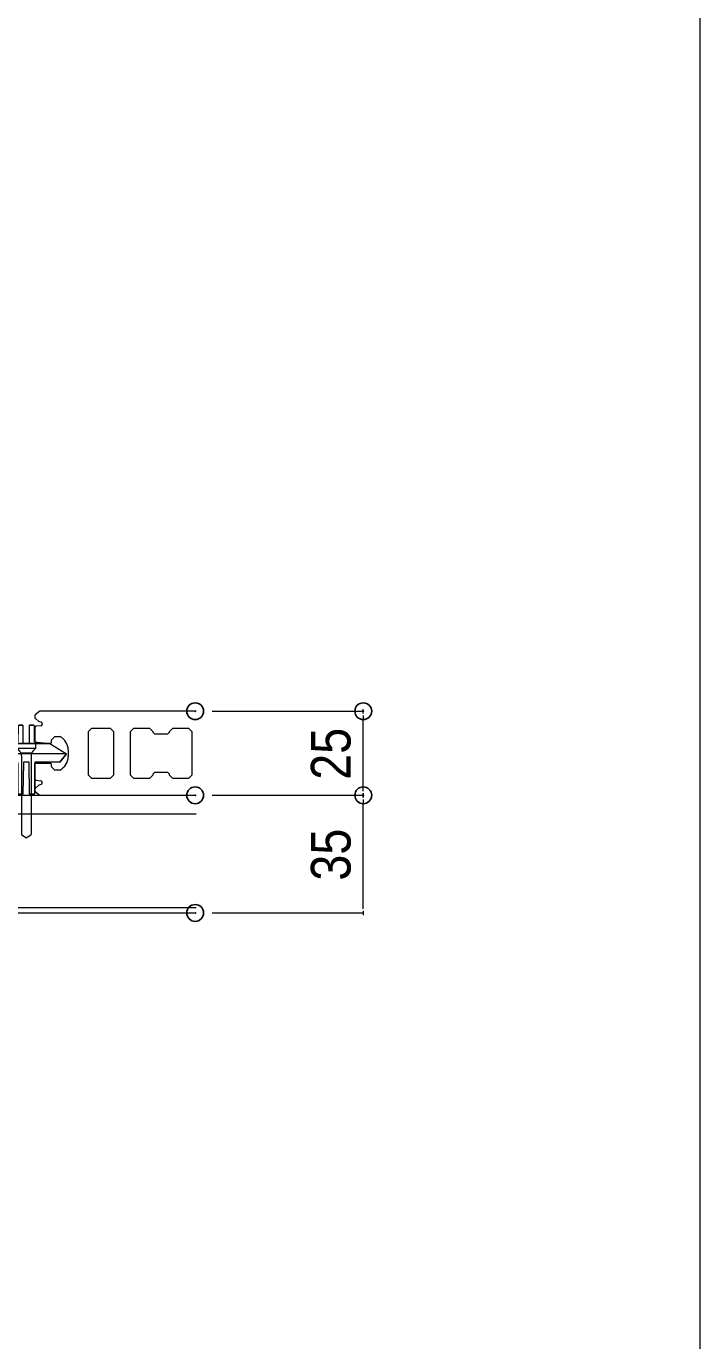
# Model space of a CAD drawing. Units: millimetres, scale not verified. Extents: x -450 to 450, y -136 to 136.
# Drawn here: x -90.1 to -50, y -19.9 to 58.3 of the extents above; entities that cross this region are included whole.
import ezdxf
from ezdxf.enums import TextEntityAlignment as Align

# ---------------------------------------------------------------- set-up
doc = ezdxf.new("R2010")
doc.units = ezdxf.units.MM
doc.header["$LTSCALE"] = 2
doc.header["$PDMODE"] = 32
doc.header["$PDSIZE"] = 1
for name, color, linetype, lineweight in [('0-0_一般', 4, 'Continuous', 9), ('0-1_デッキ', 4, 'Continuous', 9), ('0-3_根太', 4, 'Continuous', 9), ('0-8_WQCS', 4, 'Continuous', 9), ('0-9_寸法', 7, 'Continuous', 9), ('0-A_0', 2, 'Continuous', 9)]:
    doc.layers.add(name, color=color, linetype=linetype, lineweight=lineweight)
doc.layers.add('0-B_Defpoints', color=7, linetype='Continuous')
doc.styles.add('ＭＳ Ｐゴシック', font='')
doc.styles.get('ＭＳ Ｐゴシック').set_extended_font_data('MS PGothic')

# ---------------------------------------------------------------- blocks, each defined once
blk = doc.blocks.new('グループ-6-1')
at = {"layer": '0-3_根太'}
for p, q in [((5319.36, -4909.65), (6721.36, -4909.65)), ((5319.36, -4920.65), (6721.36, -4920.65)), ((5319.36, -4976.45), (6721.36, -4976.45)), ((5319.36, -4979.65), (6721.36, -4979.65))]:
    blk.add_line(p, q, dxfattribs=at)
blk = doc.blocks.new('グループ-102-1')
at = {"layer": '0-8_WQCS'}
for p, q in [((6615.55, -4868.48), (6615.38, -4877.93)), ((6618.36, -4867.89), (6616.15, -4867.89)), ((6618.36, -4867.89), (6618.36, -4868.47)), ((6618.36, -4868.47), (6618.36, -4877.92)), ((6622.36, -4868.47), (6622.36, -4867.89)), ((6624.58, -4867.89), (6622.36, -4867.89)), ((6622.36, -4877.92), (6622.36, -4868.47)), ((6625.35, -4877.93), (6625.18, -4868.48)), ((6606.36, -4878.89), (6634.36, -4878.89)), ((6644.36, -4884.89), (6596.36, -4884.89)), ((6640.36, -4889.89), (6644.36, -4884.89)), ((6615.36, -4890.83), (6615.36, -4908.29)), ((6618.68, -4890.85), (6618.37, -4908.31)), ((6622.35, -4908.31), (6622.05, -4890.85)), ((6625.36, -4908.29), (6625.36, -4890.83)), ((6615.96, -4908.89), (6618.36, -4908.89)), ((6618.37, -4908.31), (6618.36, -4908.89)), ((6622.36, -4908.89), (6622.35, -4908.31)), ((6622.36, -4908.89), (6624.76, -4908.89))]:
    blk.add_line(p, q, dxfattribs=at)
blk.add_lwpolyline([(6596.36, -4878.89), (6600.36, -4882.89), (6606.36, -4878.89), (6615.38, -4877.89), (6615.55, -4868.48), (6616.15, -4867.89), (6618.36, -4867.89), (6618.36, -4878.89), (6622.36, -4878.89), (6622.36, -4867.89), (6624.58, -4867.89), (6625.18, -4868.48), (6625.35, -4877.89), (6634.36, -4878.89), (6644.36, -4884.89), (6640.25, -4889.89), (6625.36, -4889.89), (6625.36, -4908.29), (6624.76, -4908.89), (6622.36, -4908.89), (6622.03, -4889.89), (6618.7, -4889.89), (6618.36, -4908.89), (6615.96, -4908.89), (6615.36, -4908.29), (6615.36, -4889.89), (6598.36, -4889.89), (6596.36, -4887.89)], close=True, dxfattribs=at)
for centre, start, end in [((6616.15, -4868.49), 90, 179), ((6624.58, -4868.49), 1, 90), ((6615.96, -4908.29), 180, 270), ((6624.76, -4908.29), 270, 0)]:
    blk.add_arc(centre, 0.6, start, end, dxfattribs=at)
blk = doc.blocks.new('グループ-103-1')
at = {"layer": '0-8_WQCS'}
for p, q in [((6625.86, -4878.89), (6625.86, -4881.89)), ((6625.86, -4881.89), (6614.86, -4881.89)), ((6614.86, -4881.89), (6616.37, -4883.39)), ((6623.18, -4884.57), (6617.54, -4884.57)), ((6617.54, -4886.22), (6617.54, -4933.08)), ((6623.18, -4886.22), (6623.18, -4933.08)), ((6625.86, -4881.89), (6624.35, -4883.39)), ((6617.54, -4933.08), (6620, -4934.81)), ((6620, -4934.81), (6620.36, -4934.89))]:
    blk.add_line(p, q, dxfattribs=at)
for points in [[(6625.86, -4878.89), (6614.86, -4878.89), (6614.86, -4881.89)], [(6620.36, -4934.89), (6620.72, -4934.81), (6623.18, -4933.08)]]:
    blk.add_lwpolyline(points, dxfattribs=at)
for centre, start, end in [((6613.54, -4886.22), 0, 45), ((6627.18, -4886.22), 135, 180)]:
    blk.add_arc(centre, 4, start, end, dxfattribs=at)
blk = doc.blocks.new('グループ-104-1')
at = {"layer": '0-8_WQCS'}
for name in ['グループ-102-1', 'グループ-103-1']:
    blk.add_blockref(name, (0, 0), dxfattribs=at)
blk = doc.blocks.new('グループ-105-1')
at = {"layer": '0-1_デッキ'}
for p, q in [((6625.36, -4862.63), (6625.36, -4863.17)), ((6625.36, -4862.63), (6625.36, -4863.17)), ((6628.36, -4859.65), (6625.73, -4861.85)), ((6628.36, -4859.65), (6625.73, -4861.85)), ((6625.75, -4863.96), (6627.71, -4865.53)), ((6625.75, -4863.96), (6627.71, -4865.53)), ((6721.36, -4859.65), (6628.36, -4859.65)), ((6721.36, -4859.65), (6628.36, -4859.65)), ((6625.36, -4869.58), (6625.36, -4878.15)), ((6625.36, -4869.58), (6625.36, -4878.15)), ((6628.94, -4868.34), (6626.29, -4868.57)), ((6628.94, -4868.34), (6626.29, -4868.57)), ((6628.05, -4865.71), (6629.14, -4866.04)), ((6628.05, -4865.71), (6629.14, -4866.04)), ((6629.86, -4867.01), (6629.86, -4867.32)), ((6629.86, -4867.01), (6629.86, -4867.32)), ((6657.34, -4871.66), (6659.34, -4869.66)), ((6657.34, -4871.66), (6659.34, -4869.66)), ((6657.34, -4897.65), (6657.34, -4871.66)), ((6657.34, -4897.65), (6657.34, -4871.66)), ((6659.34, -4869.66), (6670.34, -4869.65)), ((6659.34, -4869.66), (6670.34, -4869.65)), ((6670.34, -4869.65), (6672.34, -4871.65)), ((6670.34, -4869.65), (6672.34, -4871.65)), ((6672.34, -4871.65), (6672.34, -4897.65)), ((6672.34, -4871.65), (6672.34, -4897.65)), ((6682.34, -4871.65), (6684.34, -4869.65)), ((6682.34, -4871.65), (6684.34, -4869.65)), ((6682.34, -4897.65), (6682.34, -4871.65)), ((6682.34, -4897.65), (6682.34, -4871.65)), ((6684.34, -4869.65), (6693.59, -4869.65)), ((6684.34, -4869.65), (6693.59, -4869.65)), ((6693.59, -4869.65), (6695.59, -4871.65)), ((6693.59, -4869.65), (6695.59, -4871.65)), ((6695.59, -4871.65), (6695.59, -4872.15)), ((6695.59, -4871.65), (6695.59, -4872.15)), ((6695.59, -4872.15), (6696.59, -4873.15)), ((6695.59, -4872.15), (6696.59, -4873.15)), ((6704.59, -4873.15), (6705.59, -4872.15)), ((6704.59, -4873.15), (6705.59, -4872.15)), ((6705.59, -4871.65), (6707.59, -4869.65)), ((6705.59, -4871.65), (6707.59, -4869.65)), ((6705.59, -4872.15), (6705.59, -4871.65)), ((6705.59, -4872.15), (6705.59, -4871.65)), ((6707.59, -4869.65), (6716.84, -4869.65)), ((6707.59, -4869.65), (6716.84, -4869.65)), ((6716.84, -4869.65), (6718.84, -4871.65)), ((6716.84, -4869.65), (6718.84, -4871.65)), ((6718.84, -4871.65), (6718.84, -4897.65)), ((6718.84, -4871.65), (6718.84, -4897.65)), ((6625.36, -4878.15), (6625.86, -4878.65)), ((6625.36, -4878.15), (6625.86, -4878.65)), ((6625.86, -4878.65), (6634.86, -4878.65)), ((6625.86, -4878.65), (6634.86, -4878.65)), ((6634.86, -4878.65), (6635.36, -4878.15)), ((6634.86, -4878.65), (6635.36, -4878.15)), ((6635.36, -4876.65), (6637.36, -4874.65)), ((6635.36, -4876.65), (6637.36, -4874.65)), ((6635.36, -4878.15), (6635.36, -4876.65)), ((6635.36, -4878.15), (6635.36, -4876.65)), ((6637.36, -4874.65), (6640.36, -4874.65)), ((6637.36, -4874.65), (6640.36, -4874.65)), ((6696.59, -4873.15), (6704.59, -4873.15)), ((6696.59, -4873.15), (6704.59, -4873.15)), ((6645.36, -4882.65), (6645.36, -4886.65)), ((6645.36, -4882.65), (6645.36, -4886.65)), ((6625.86, -4890.65), (6625.36, -4891.15)), ((6625.86, -4890.65), (6625.36, -4891.15)), ((6625.36, -4891.15), (6625.36, -4899.72)), ((6625.36, -4891.15), (6625.36, -4899.72)), ((6634.86, -4890.65), (6625.86, -4890.65)), ((6634.86, -4890.65), (6625.86, -4890.65)), ((6635.36, -4891.15), (6634.86, -4890.65)), ((6635.36, -4891.15), (6634.86, -4890.65)), ((6635.36, -4892.65), (6635.36, -4891.15)), ((6635.36, -4892.65), (6635.36, -4891.15)), ((6637.36, -4894.65), (6635.36, -4892.65)), ((6637.36, -4894.65), (6635.36, -4892.65)), ((6640.36, -4894.65), (6637.36, -4894.65)), ((6640.36, -4894.65), (6637.36, -4894.65)), ((6626.29, -4900.74), (6628.94, -4900.97)), ((6626.29, -4900.74), (6628.94, -4900.97)), ((6629.14, -4903.27), (6628.05, -4903.6)), ((6629.14, -4903.27), (6628.05, -4903.6)), ((6629.86, -4901.98), (6629.86, -4902.3)), ((6629.86, -4901.98), (6629.86, -4902.3)), ((6659.34, -4899.65), (6657.34, -4897.65)), ((6659.34, -4899.65), (6657.34, -4897.65)), ((6670.34, -4899.65), (6659.34, -4899.65)), ((6670.34, -4899.65), (6659.34, -4899.65)), ((6672.34, -4897.65), (6670.34, -4899.65)), ((6672.34, -4897.65), (6670.34, -4899.65)), ((6684.34, -4899.65), (6682.34, -4897.65)), ((6684.34, -4899.65), (6682.34, -4897.65)), ((6693.59, -4899.65), (6684.34, -4899.65)), ((6693.59, -4899.65), (6684.34, -4899.65)), ((6695.59, -4897.65), (6693.59, -4899.65)), ((6695.59, -4897.65), (6693.59, -4899.65)), ((6696.59, -4896.15), (6695.59, -4897.15)), ((6696.59, -4896.15), (6695.59, -4897.15)), ((6695.59, -4897.15), (6695.59, -4897.65)), ((6695.59, -4897.15), (6695.59, -4897.65)), ((6704.59, -4896.15), (6696.59, -4896.15)), ((6704.59, -4896.15), (6696.59, -4896.15)), ((6705.59, -4897.15), (6704.59, -4896.15)), ((6705.59, -4897.15), (6704.59, -4896.15)), ((6705.59, -4897.65), (6705.59, -4897.15)), ((6705.59, -4897.65), (6705.59, -4897.15)), ((6707.59, -4899.65), (6705.59, -4897.65)), ((6707.59, -4899.65), (6705.59, -4897.65)), ((6716.84, -4899.65), (6707.59, -4899.65)), ((6716.84, -4899.65), (6707.59, -4899.65)), ((6718.84, -4897.65), (6716.84, -4899.65)), ((6718.84, -4897.65), (6716.84, -4899.65)), ((6625.36, -4906.14), (6625.36, -4906.68)), ((6625.36, -4906.14), (6625.36, -4906.68)), ((6625.73, -4907.46), (6628.36, -4909.65)), ((6625.73, -4907.46), (6628.36, -4909.65)), ((6627.71, -4903.78), (6625.75, -4905.35)), ((6627.71, -4903.78), (6625.75, -4905.35)), ((6628.36, -4909.65), (6721.36, -4909.65)), ((6628.36, -4909.65), (6721.36, -4909.65))]:
    blk.add_line(p, q, dxfattribs=at)
for centre, radius, start, end in [((6626.38, -4862.63), 1.02, 129.80557, 180), ((6626.38, -4862.63), 1.02, 129.80557, 180), ((6626.38, -4863.17), 1.02, 180, 231.34019), ((6626.38, -4863.17), 1.02, 180, 231.34019), ((6626.38, -4869.58), 1.02, 95.07961, 180), ((6626.38, -4869.58), 1.02, 95.07961, 180), ((6628.34, -4864.74), 1.02, 231.34019, 253.30076), ((6628.34, -4864.74), 1.02, 231.34019, 253.30076), ((6628.85, -4867.32), 1.02, 275.07961, 0), ((6628.85, -4867.32), 1.02, 275.07961, 0), ((6628.85, -4867.01), 1.02, 0, 73.30076), ((6628.85, -4867.01), 1.02, 0, 73.30076), ((6635.95, -4882.98), 9.42, 1.96794, 62.04932), ((6635.95, -4882.98), 9.42, 1.96794, 62.04932), ((6635.95, -4886.33), 9.42, 297.95068, 358.03206), ((6635.95, -4886.33), 9.42, 297.95068, 358.03206), ((6626.38, -4899.72), 1.02, 180, 264.92039), ((6626.38, -4899.72), 1.02, 180, 264.92039), ((6628.34, -4904.57), 1.02, 106.69924, 128.65981), ((6628.34, -4904.57), 1.02, 106.69924, 128.65981), ((6628.85, -4901.98), 1.02, 0, 84.92039), ((6628.85, -4901.98), 1.02, 0, 84.92039), ((6628.85, -4902.3), 1.02, 286.69924, 0), ((6628.85, -4902.3), 1.02, 286.69924, 0), ((6626.38, -4906.14), 1.02, 128.65981, 180), ((6626.38, -4906.14), 1.02, 128.65981, 180), ((6626.38, -4906.68), 1.02, 180, 230.19443), ((6626.38, -4906.68), 1.02, 180, 230.19443)]:
    blk.add_arc(centre, radius, start, end, dxfattribs=at)
blk = doc.blocks.new('_DOT')
at = {"layer": '0-A_0', "color": 7}
for p, q in [((-1, 0), (-2, 0)), ((-0.5, 0), (0.5, 0))]:
    blk.add_line(p, q, dxfattribs=at)

msp = doc.modelspace()

# ---------------------------------------------------------------- linework, layer by layer
at = {"layer": '0-0_一般', "color": 5}
msp.add_lwpolyline([(-450, 136.5), (-50, 136.5), (-50, -123.5), (-450, -123.5)], close=True, dxfattribs=at)
at = {"layer": '0-9_寸法'}
for p, q in [((-79.019, 17.535), (-70.019, 17.535)), ((-70.019, 13.035), (-70.019, 17.034)), ((-79.019, 12.535), (-70.019, 12.535)), ((-79.019, 12.535), (-70.019, 12.535)), ((-70.019, 6.035), (-70.019, 12.034)), ((-79.019, 5.535), (-70.019, 5.535))]:
    msp.add_line(p, q, dxfattribs=at)
at = {"layer": '0-B_Defpoints'}
for p in [(-80.019, 17.535), (-70.019, 17.535), (-80.019, 12.535), (-70.019, 12.535), (-80.019, 5.535)]:
    msp.add_point(p, dxfattribs=at)

# ---------------------------------------------------------------- block references
at = {"layer": '0-1_デッキ', "xscale": 0.1, "yscale": 0.1}
msp.add_blockref('グループ-105-1', (-752.107, 503.5), dxfattribs=at)
at = {"layer": '0-3_根太', "xscale": 0.1, "yscale": 0.1}
msp.add_blockref('グループ-6-1', (-752.107, 503.5), dxfattribs=at)
at = {"layer": '0-8_WQCS', "xscale": 0.1, "yscale": 0.1}
msp.add_blockref('グループ-104-1', (-752.107, 503.5), dxfattribs=at)
at = {"layer": '0-9_寸法', "xscale": 0.2503723, "yscale": 0.2503723}
for p, rotation in [((-70.019, 17.535), 90), ((-70.019, 12.535), 270), ((-70.019, 12.535), 90), ((-70.019, 5.535), 270)]:
    msp.add_blockref('_DOT', p, dxfattribs=dict(at, rotation=rotation))

# ---------------------------------------------------------------- texts
at = {"layer": '0-9_寸法', "style": 'ＭＳ Ｐゴシック', "width": 0.9}
for s, p in [('25', (-70.066, 13.455)), ('35', (-70.066, 7.455))]:
    msp.add_text(s, height=2.361, rotation=90, dxfattribs=at).set_placement(p, align=Align.BOTTOM_LEFT)

doc.saveas('drawing.dxf')
